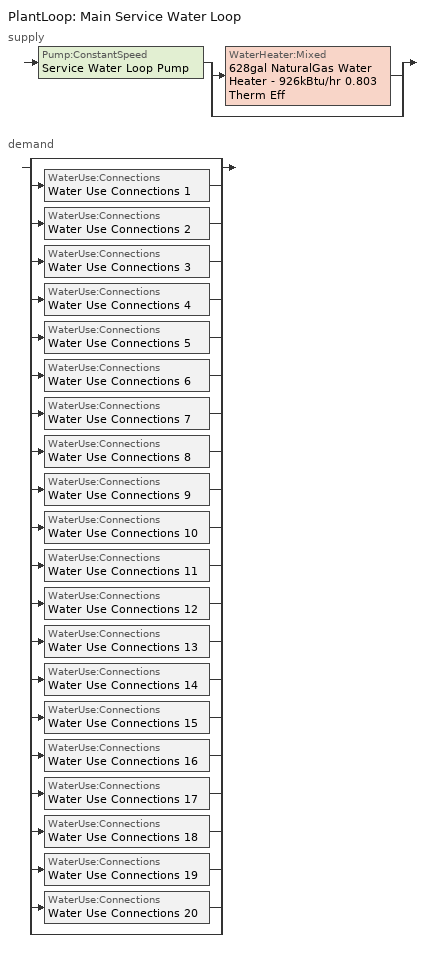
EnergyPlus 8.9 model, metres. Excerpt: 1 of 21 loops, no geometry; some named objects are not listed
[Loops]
PlantLoop 'Main Service Water Loop'
 supply: Pump:ConstantSpeed 'Service Water Loop Pump' > split
  | WaterHeater:Mixed '628gal NaturalGas Water Heater - 926kBtu/hr 0.803 Therm Eff'
  | bypass
 demand: split
  | bypass
  | WaterUse:Connections 'Water Use Connections 1'
  | WaterUse:Connections 'Water Use Connections 2'
  | WaterUse:Connections 'Water Use Connections 3'
  | WaterUse:Connections 'Water Use Connections 4'
  | WaterUse:Connections 'Water Use Connections 5'
  | WaterUse:Connections 'Water Use Connections 6'
  | WaterUse:Connections 'Water Use Connections 7'
  | WaterUse:Connections 'Water Use Connections 8'
  | WaterUse:Connections 'Water Use Connections 9'
  | WaterUse:Connections 'Water Use Connections 10'
  | WaterUse:Connections 'Water Use Connections 11'
  | WaterUse:Connections 'Water Use Connections 12'
  | WaterUse:Connections 'Water Use Connections 13'
  | WaterUse:Connections 'Water Use Connections 14'
  | WaterUse:Connections 'Water Use Connections 15'
  | WaterUse:Connections 'Water Use Connections 16'
  | WaterUse:Connections 'Water Use Connections 17'
  | WaterUse:Connections 'Water Use Connections 18'
  | WaterUse:Connections 'Water Use Connections 19'
  | WaterUse:Connections 'Water Use Connections 20'
  | bypass
[SetpointManager:Scheduled]
Service hot water setpoint manager: Control Variable=Temperature; Schedule=Service Water Loop Temp - 140F
[PlantLoop]
Main Service Water Loop: Fluid Type=Water; Plant Equipment Operation Scheme=Main Service Water Loop Operation Schemes; Maximum Loop Temperature {C}=60; Minimum Loop Temperature {C}=10; Maximum Loop Flow Rate {m3/s}=Autosize; Minimum Loop Flow Rate {m3/s}=0; Plant Loop Volume {m3}=Autocalculate; Load Distribution Scheme=Optimal; Plant Loop Demand Calculation Scheme=SingleSetpoint
[Sizing:Plant]
Main Service Water Loop: Loop Type=Heating; Design Loop Exit Temperature {C}=60; Loop Design Temperature Difference {deltaC}=5; Sizing Option=NonCoincident; Zone Timesteps in Averaging Window=1; Coincident Sizing Factor Mode=None
[PlantEquipmentOperationSchemes]
Main Service Water Loop Operation Schemes: Control Scheme Object Type 1=PlantEquipmentOperation:HeatingLoad; Control Scheme Name 1=Main Service Water Loop Heating Operation Scheme; Control Scheme Schedule Name 1=Always On Discrete
[PlantEquipmentOperation:HeatingLoad]
Main Service Water Loop Heating Operation Scheme: Load Range Lower Limit 1 {W}=0; Load Range Upper Limit 1 {W}=1000000000; Range Equipment List Name 1=Main Service Water Loop Heating Equipment List
[PlantEquipmentList]
Main Service Water Loop Heating Equipment List: WaterHeater:Mixed, 628gal NaturalGas Water Heater - 926kBtu/hr 0.803 Therm Eff
[Pump:ConstantSpeed]
Service Water Loop Pump: Design Flow Rate {m3/s}=Autosize; Design Pump Head {Pa}=898568; Design Power Consumption {W}=Autosize; Motor Efficiency=0.865; Fraction of Motor Inefficiencies to Fluid Stream=0; Pump Control Type=Intermittent; Design Power Sizing Method=PowerPerFlowPerPressure; Design Electric Power per Unit Flow Rate {W/(m3/s)}=348701.1; Design Shaft Power per Unit Flow Rate per Unit Head=1.28205
[WaterHeater:Mixed]
628gal NaturalGas Water Heater - 926kBtu/hr 0.803 Therm Eff: Tank Volume {m3}=2.37619; Setpoint Temperature Schedule=Service Water Loop Temp - 140F; Deadband Temperature Difference {deltaC}=2; Maximum Temperature Limit {C}=82.2222; Heater Control Type=Cycle; Heater Maximum Capacity {W}=271402; Heater Ignition Minimum Flow Rate {m3/s}=0; Heater Ignition Delay {s}=0; Heater Fuel Type=NaturalGas; Heater Thermal Efficiency=0.803381; Part Load Factor Curve=SWH-EFFFPLR-NECB2011; Off Cycle Parasitic Fuel Consumption Rate {W}=20; Off Cycle Parasitic Fuel Type=NaturalGas; Off Cycle Parasitic Heat Fraction to Tank=0.8; On Cycle Parasitic Fuel Consumption Rate {W}=0; On Cycle Parasitic Fuel Type=NaturalGas; On Cycle Parasitic Heat Fraction to Tank=0; Ambient Temperature Indicator=Schedule; Ambient Temperature Schedule=Water Heater Ambient Temp Schedule - 70F; Off Cycle Loss Coefficient to Ambient Temperature {W/K}=23.5944; Off Cycle Loss Fraction to Zone=1; On Cycle Loss Coefficient to Ambient Temperature {W/K}=23.5944; On Cycle Loss Fraction to Zone=1; Use Side Effectiveness=1; Source Side Effectiveness=1; Use Side Design Flow Rate {m3/s}=Autosize; Source Side Design Flow Rate {m3/s}=Autosize; Indirect Water Heating Recovery Time {hr}=1.5; Source Side Flow Control Mode=IndirectHeatPrimarySetpoint
[WaterUse:Connections]
Name | Water Use Equipment Name 1
Water Use Connections 1 | Convention centre exhibit space-space function Service Water Use 0.47gal/min
Water Use Connections 2 | Dormitory living quarters-space function Service Water Use 3.16gal/min
Water Use Connections 3 | Dwelling units general-space function Service Water Use 3.16gal/min
Water Use Connections 4 | Dwelling units long-term-space function Service Water Use 4.21gal/min
Water Use Connections 5 | Storage room <= 5 m2 <= 100 m2-sch-i-space function Service Water Use 0.63gal/min
Water Use Connections 6 | Storage room <= 5 m2 <= 100 m2-sch-j-space function Service Water Use 0.47gal/min
Water Use Connections 7 | Storage room <= 5 m2 <= 100 m2-sch-k-space function Service Water Use 0.47gal/min
Water Use Connections 8 | Storage room > 100 m2-sch-a-space function Service Water Use 0.63gal/min
Water Use Connections 9 | Storage room > 100 m2-sch-b-space function Service Water Use 0.47gal/min
Water Use Connections 10 | Storage room > 100 m2-sch-c-space function Service Water Use 0.47gal/min
Water Use Connections 11 | Storage room > 100 m2-sch-d-space function Service Water Use 0.47gal/min
Water Use Connections 12 | Storage room > 100 m2-sch-e-space function Service Water Use 0.47gal/min
Water Use Connections 13 | Storage room > 100 m2-sch-f-space function Service Water Use 0.47gal/min
Water Use Connections 14 | Storage room > 100 m2-sch-g-space function Service Water Use 0.47gal/min
Water Use Connections 15 | Storage room > 100 m2-sch-h-space function Service Water Use 0.47gal/min
Water Use Connections 16 | Storage room > 100 m2-sch-i-space function Service Water Use 0.63gal/min
Water Use Connections 17 | Storage room > 100 m2-sch-j-space function Service Water Use 0.47gal/min
Water Use Connections 18 | Storage room > 100 m2-sch-k-space function Service Water Use 0.47gal/min
Water Use Connections 19 | Vehicle maintenance area-space function Service Water Use 0.71gal/min
Water Use Connections 20 | Workshop-space function Service Water Use 0.47gal/min
[WaterUse:Equipment]
Name | Peak Flow Rate {m3/s} | Flow Rate Fraction Schedule | Target Temperature Schedule | Zone | Sensible Fraction Schedule | Latent Fraction Schedule
Convention centre exhibit space-space function Service Water Use 0.47gal/min | 2.98757e-05 | NECB-C-Service Water Heating | Schedule Ruleset 5 | Sp-Convention centre exhibit space-Space Function Sys-3 Flr-3 Sch-C HPlcmt-west ZN | Schedule Ruleset 3 | Schedule Ruleset 4
Dormitory living quarters-space function Service Water Use 3.16gal/min | 0.000199171 | NECB-G-Service Water Heating | Schedule Ruleset 8 | Sp-Dormitory living quarters-Space Function Sys-3 Flr-2 Sch-G HPlcmt-south ZN | Schedule Ruleset 6 | Schedule Ruleset 7
Dwelling units general-space function Service Water Use 3.16gal/min | 0.000199171 | NECB-G-Service Water Heating | Schedule Ruleset 11 | Sp-Dwelling units general-Space Function Sys-1 Flr-2 Sch-G HPlcmt-west ZN | Schedule Ruleset 9 | Schedule Ruleset 10
Dwelling units long-term-space function Service Water Use 4.21gal/min | 0.000265562 | NECB-J-Service Water Heating | Schedule Ruleset 14 | Sp-Dwelling units long-term-Space Function Sys-1 Flr-2 Sch-J HPlcmt-core ZN | Schedule Ruleset 12 | Schedule Ruleset 13
Storage room <= 5 m2 <= 100 m2-sch-i-space function Service Water Use 0.63gal/min | 3.98343e-05 | NECB-I-Service Water Heating | Schedule Ruleset 17 | Sp-Storage room <= 5 m2 <= 100 m2-sch-I-Space Function Sys-4 Flr-4 Sch-I HPlcmt-core ZN | Schedule Ruleset 15 | Schedule Ruleset 16
Storage room <= 5 m2 <= 100 m2-sch-j-space function Service Water Use 0.47gal/min | 2.98757e-05 | NECB-J-Service Water Heating | Schedule Ruleset 20 | Sp-Storage room <= 5 m2 <= 100 m2-sch-J-Space Function Sys-4 Flr-4 Sch-J HPlcmt-south ZN | Schedule Ruleset 18 | Schedule Ruleset 19
Storage room <= 5 m2 <= 100 m2-sch-k-space function Service Water Use 0.47gal/min | 2.98757e-05 | NECB-K-Service Water Heating | Schedule Ruleset 23 | Sp-Storage room <= 5 m2 <= 100 m2-sch-K-Space Function Sys-4 Flr-4 Sch-K HPlcmt-east ZN | Schedule Ruleset 21 | Schedule Ruleset 22
Storage room > 100 m2-sch-a-space function Service Water Use 0.63gal/min | 3.98343e-05 | NECB-A-Service Water Heating | Schedule Ruleset 26 | Sp-Storage room > 100 m2-sch-A-Space Function Sys-4 Flr-3 Sch-A HPlcmt-core ZN | Schedule Ruleset 24 | Schedule Ruleset 25
Storage room > 100 m2-sch-b-space function Service Water Use 0.47gal/min | 2.98757e-05 | NECB-B-Service Water Heating | Schedule Ruleset 29 | Sp-Storage room > 100 m2-sch-B-Space Function Sys-4 Flr-3 Sch-B HPlcmt-south ZN | Schedule Ruleset 27 | Schedule Ruleset 28
Storage room > 100 m2-sch-c-space function Service Water Use 0.47gal/min | 2.98757e-05 | NECB-C-Service Water Heating | Schedule Ruleset 32 | Sp-Storage room > 100 m2-sch-C-Space Function Sys-4 Flr-4 Sch-C HPlcmt-north ZN | Schedule Ruleset 30 | Schedule Ruleset 31
Storage room > 100 m2-sch-d-space function Service Water Use 0.47gal/min | 2.98757e-05 | NECB-D-Service Water Heating | Schedule Ruleset 35 | Sp-Storage room > 100 m2-sch-D-Space Function Sys-4 Flr-3 Sch-D HPlcmt-east ZN | Schedule Ruleset 33 | Schedule Ruleset 34
Storage room > 100 m2-sch-e-space function Service Water Use 0.47gal/min | 2.98757e-05 | NECB-E-Service Water Heating | Schedule Ruleset 38 | Sp-Storage room > 100 m2-sch-E-Space Function Sys-4 Flr-1 Sch-E HPlcmt-west ZN | Schedule Ruleset 36 | Schedule Ruleset 37
Storage room > 100 m2-sch-f-space function Service Water Use 0.47gal/min | 2.98757e-05 | NECB-F-Service Water Heating | Schedule Ruleset 41 | Sp-Storage room > 100 m2-sch-F-Space Function Sys-4 Flr-3 Sch-F HPlcmt-north ZN | Schedule Ruleset 39 | Schedule Ruleset 40
Storage room > 100 m2-sch-g-space function Service Water Use 0.47gal/min | 2.98757e-05 | NECB-G-Service Water Heating | Schedule Ruleset 44 | Sp-Storage room > 100 m2-sch-G-Space Function Sys-4 Flr-1 Sch-G HPlcmt-north ZN | Schedule Ruleset 42 | Schedule Ruleset 43
Storage room > 100 m2-sch-h-space function Service Water Use 0.47gal/min | 2.98757e-05 | NECB-H-Service Water Heating | Schedule Ruleset 47 | Sp-Storage room > 100 m2-sch-H-Space Function Sys-4 Flr-1 Sch-H HPlcmt-south ZN | Schedule Ruleset 45 | Schedule Ruleset 46
Storage room > 100 m2-sch-i-space function Service Water Use 0.63gal/min | 3.98343e-05 | NECB-I-Service Water Heating | Schedule Ruleset 50 | Sp-Storage room > 100 m2-sch-I-Space Function Sys-4 Flr-1 Sch-I HPlcmt-core ZN | Schedule Ruleset 48 | Schedule Ruleset 49
Storage room > 100 m2-sch-j-space function Service Water Use 0.47gal/min | 2.98757e-05 | NECB-J-Service Water Heating | Schedule Ruleset 53 | Sp-Storage room > 100 m2-sch-J-Space Function Sys-4 Flr-4 Sch-J HPlcmt-west ZN | Schedule Ruleset 51 | Schedule Ruleset 52
Storage room > 100 m2-sch-k-space function Service Water Use 0.47gal/min | 2.98757e-05 | NECB-K-Service Water Heating | Schedule Ruleset 56 | Sp-Storage room > 100 m2-sch-K-Space Function Sys-4 Flr-2 Sch-K HPlcmt-north ZN | Schedule Ruleset 54 | Schedule Ruleset 55
Vehicle maintenance area-space function Service Water Use 0.71gal/min | 4.48135e-05 | NECB-E-Service Water Heating | Schedule Ruleset 59 | Sp-Vehicle maintenance area-Space Function Sys-4 Flr-1 Sch-E HPlcmt-east ZN | Schedule Ruleset 57 | Schedule Ruleset 58
Workshop-space function Service Water Use 0.47gal/min | 2.98757e-05 | NECB-A-Service Water Heating | Schedule Ruleset 62 | Sp-Workshop-Space Function Sys-3 Flr-2 Sch-A HPlcmt-east ZN | Schedule Ruleset 60 | Schedule Ruleset 61
[Schedule:Day:Interval]
NECB-A-Service Water Heating Default; NECB-A-Service Water Heating Default|Wkdy Day: No, 07:00, 0.05, 08:00, 0.1, 10:00, 0.5, 16:00, 0.9, 17:00, 0.7, 18:00, 0.5, 19:00, 0.3, 22:00, 0.2, 24:00, 0.05
NECB-A-Service Water Heating Sat Day; NECB-A-Service Water Heating Sun|Hol Day; NECB-D-Service Water Heating Sat Day; NECB-D-Service Water Heating Sun|Hol Day; NECB-E-Service Water Heating Sun|Hol Day; Schedule Day 10; Schedule Day 13; Schedule Day 16; Schedule Day 19; Schedule Day 22; Schedule Day 25; Schedule Day 28; Schedule Day 31; Schedule Day 34; Schedule Day 37; Schedule Day 40; Schedule Day 43; Schedule Day 46; Schedule Day 49; Schedule Day 52; Schedule Day 55; Schedule Day 58; Schedule Day 61; Schedule Day 64; Schedule Day 7: No, 24:00, 0.05
NECB-B-Service Water Heating Default; NECB-B-Service Water Heating Default|Wkdy Day: No, 01:00, 0.6, 02:00, 0.5, 09:00, 0.05, 11:00, 0.7, 12:00, 0.4, 13:00, 0.5, 15:00, 0.6, 16:00, 0.4, 18:00, 0.3, 19:00, 0.4, 20:00, 0.5, 22:00, 0.8, 24:00, 0.9
NECB-B-Service Water Heating Sat Day: No, 01:00, 0.7, 02:00, 0.6, 09:00, 0.05, 11:00, 0.7, 12:00, 0.4, 13:00, 0.5, 15:00, 0.6, 16:00, 0.4, 18:00, 0.3, 19:00, 0.4, 20:00, 0.5, 22:00, 0.8, 24:00, 0.9
NECB-B-Service Water Heating Sun|Hol Day: No, 01:00, 0.5, 02:00, 0.6, 09:00, 0.05, 11:00, 0.7, 12:00, 0.4, 13:00, 0.5, 15:00, 0.6, 16:00, 0.4, 18:00, 0.3, 19:00, 0.4, 20:00, 0.5, 22:00, 0.8, 24:00, 0.5
NECB-C-Service Water Heating Default; NECB-C-Service Water Heating Default|Wkdy Day: No, 08:00, 0.05, 09:00, 0.1, 10:00, 0.2, 11:00, 0.3, 12:00, 0.4, 16:00, 0.8, 17:00, 0.6, 18:00, 0.4, 19:00, 0.3, 21:00, 0.2, 24:00, 0.05
NECB-C-Service Water Heating Sat Day: No, 08:00, 0.05, 09:00, 0.1, 10:00, 0.2, 11:00, 0.3, 12:00, 0.5, 16:00, 0.9, 17:00, 0.7, 18:00, 0.5, 19:00, 0.3, 21:00, 0.2, 24:00, 0.05
NECB-C-Service Water Heating Sun|Hol Day: No, 08:00, 0.05, 09:00, 0.1, 10:00, 0.2, 11:00, 0.3, 12:00, 0.5, 17:00, 0.9, 18:00, 0.5, 19:00, 0.3, 24:00, 0.05
NECB-D-Service Water Heating Default; NECB-D-Service Water Heating Default|Wkdy Day: No, 08:00, 0.05, 10:00, 0.5, 16:00, 0.9, 17:00, 0.7, 18:00, 0.3, 21:00, 0.5, 22:00, 0.3, 24:00, 0.05
NECB-E-Service Water Heating Default; NECB-E-Service Water Heating Default|Wkdy Day: No, 08:00, 0.05, 09:00, 0.1, 10:00, 0.4, 12:00, 0.5, 13:00, 0.7, 14:00, 0.9, 15:00, 0.8, 16:00, 0.7, 17:00, 0.8, 18:00, 0.3, 24:00, 0.05
NECB-E-Service Water Heating Sat Day: No, 10:00, 0.05, 12:00, 0.2, 13:00, 0.4, 16:00, 0.2, 24:00, 0.05
NECB-F-Service Water Heating Default; NECB-F-Service Water Heating Default|Wkdy Day; NECB-F-Service Water Heating Sat Day; NECB-F-Service Water Heating Sun|Hol Day: No, 01:00, 0.35, 02:00, 0.21, 03:00, 0.14, 05:00, 0.07, 06:00, 0.14, 07:00, 0.28, 08:00, 0.42, 09:00, 0.63, 10:00, 0.49, 12:00, 0.35, 13:00, 0.28, 14:00, 0.35, 15:00, 0.28, 19:00, 0.21, 20:00, 0.35, 24:00, 0.49
NECB-G-Service Water Heating Default; NECB-G-Service Water Heating Default|Wkdy Day: No, 01:00, 0.1, 06:00, 0.05, 07:00, 0.2, 08:00, 0.8, 09:00, 0.7, 10:00, 0.5, 11:00, 0.4, 14:00, 0.2, 15:00, 0.3, 17:00, 0.5, 19:00, 0.7, 21:00, 0.4, 23:00, 0.2, 24:00, 0.1
NECB-G-Service Water Heating Sat Day: No, 01:00, 0.1, 07:00, 0.05, 08:00, 0.2, 11:00, 0.5, 15:00, 0.3, 16:00, 0.7, 17:00, 0.9, 19:00, 0.7, 20:00, 0.6, 21:00, 0.5, 22:00, 0.4, 23:00, 0.3, 24:00, 0.2
NECB-G-Service Water Heating Sun|Hol Day: No, 01:00, 0.1, 08:00, 0.05, 09:00, 0.2, 11:00, 0.3, 13:00, 0.2, 14:00, 0.3, 15:00, 0.4, 16:00, 0.5, 17:00, 0.6, 18:00, 0.7, 19:00, 0.4, 20:00, 0.3, 24:00, 0.2
NECB-H-Service Water Heating Default; NECB-H-Service Water Heating Default|Wkdy Day; NECB-H-Service Water Heating Sat Day; NECB-H-Service Water Heating Sun|Hol Day: No, 24:00, 0.9
NECB-I-Service Water Heating Default; NECB-I-Service Water Heating Default|Wkdy Day: No, 01:00, 0.2, 15:00, 0.05, 18:00, 0.2, 19:00, 0.4, 22:00, 0.9, 23:00, 0.8, 24:00, 0.6
NECB-I-Service Water Heating Sat Day: No, 01:00, 0.2, 10:00, 0.05, 13:00, 0.2, 14:00, 0.4, 15:00, 0.8, 16:00, 0.9, 17:00, 0.8, 18:00, 0.6, 20:00, 0.4, 22:00, 0.9, 23:00, 0.8, 24:00, 0.6
NECB-I-Service Water Heating Sun|Hol Day: No, 08:00, 0.05, 09:00, 0.1, 10:00, 0.2, 12:00, 0.4, 13:00, 0.2, 14:00, 0.1, 24:00, 0.05
NECB-J-Service Water Heating Default; NECB-J-Service Water Heating Default|Wkdy Day: No, 05:00, 0.1, 06:00, 0.2, 07:00, 0.4, 21:00, 0.6, 22:00, 0.3, 24:00, 0.1
NECB-J-Service Water Heating Sat Day: No, 01:00, 0.5, 02:00, 0.3, 03:00, 0.2, 05:00, 0.1, 06:00, 0.2, 07:00, 0.4, 08:00, 0.5, 09:00, 0.8, 10:00, 0.6, 15:00, 0.5, 16:00, 0.4, 19:00, 0.3, 20:00, 0.5, 24:00, 0.7
NECB-J-Service Water Heating Sun|Hol Day: No, 01:00, 0.5, 02:00, 0.3, 03:00, 0.2, 05:00, 0.1, 06:00, 0.2, 08:00, 0.4, 09:00, 0.6, 10:00, 0.9, 11:00, 0.7, 14:00, 0.5, 15:00, 0.4, 19:00, 0.3, 20:00, 0.4, 24:00, 0.6
NECB-K-Service Water Heating Default; NECB-K-Service Water Heating Default|Wkdy Day; NECB-K-Service Water Heating Sat Day; NECB-K-Service Water Heating Sun|Hol Day: No, 24:00, 0
Schedule Day 11; Schedule Day 14; Schedule Day 17; Schedule Day 20; Schedule Day 23; Schedule Day 26; Schedule Day 29; Schedule Day 32; Schedule Day 35; Schedule Day 38; Schedule Day 41; Schedule Day 44; Schedule Day 47; Schedule Day 50; Schedule Day 53; Schedule Day 56; Schedule Day 59; Schedule Day 62; Schedule Day 65; Schedule Day 8; Service Water Loop Temp - 140F Default: No, 24:00, 60
Schedule Day 12; Schedule Day 15; Schedule Day 18; Schedule Day 21; Schedule Day 24; Schedule Day 27; Schedule Day 30; Schedule Day 33; Schedule Day 36; Schedule Day 39; Schedule Day 42; Schedule Day 45; Schedule Day 48; Schedule Day 51; Schedule Day 54; Schedule Day 57; Schedule Day 6; Schedule Day 60; Schedule Day 63; Schedule Day 9: No, 24:00, 0.2
Water Heater Ambient Temp Schedule - 70F Default: No, 24:00, 21.1111
[Schedule:Week:Daily]
NECB-A-Service Water Heating Week Rule - Jan1-Dec31: NECB-A-Service Water Heating Sun|Hol Day, NECB-A-Service Water Heating Default|Wkdy Day, NECB-A-Service Water Heating Default|Wkdy Day, NECB-A-Service Water Heating Default|Wkdy Day, NECB-A-Service Water Heating Default|Wkdy Day, NECB-A-Service Water Heating Default|Wkdy Day, NECB-A-Service Water Heating Sat Day, NECB-A-Service Water Heating Default, NECB-A-Service Water Heating Default, NECB-A-Service Water Heating Default, NECB-A-Service Water Heating Default, NECB-A-Service Water Heating Default
NECB-B-Service Water Heating Week Rule - Jan1-Dec31: NECB-B-Service Water Heating Sun|Hol Day, NECB-B-Service Water Heating Default|Wkdy Day, NECB-B-Service Water Heating Default|Wkdy Day, NECB-B-Service Water Heating Default|Wkdy Day, NECB-B-Service Water Heating Default|Wkdy Day, NECB-B-Service Water Heating Default|Wkdy Day, NECB-B-Service Water Heating Sat Day, NECB-B-Service Water Heating Default, NECB-B-Service Water Heating Default, NECB-B-Service Water Heating Default, NECB-B-Service Water Heating Default, NECB-B-Service Water Heating Default
NECB-C-Service Water Heating Week Rule - Jan1-Dec31: NECB-C-Service Water Heating Sun|Hol Day, NECB-C-Service Water Heating Default|Wkdy Day, NECB-C-Service Water Heating Default|Wkdy Day, NECB-C-Service Water Heating Default|Wkdy Day, NECB-C-Service Water Heating Default|Wkdy Day, NECB-C-Service Water Heating Default|Wkdy Day, NECB-C-Service Water Heating Sat Day, NECB-C-Service Water Heating Default, NECB-C-Service Water Heating Default, NECB-C-Service Water Heating Default, NECB-C-Service Water Heating Default, NECB-C-Service Water Heating Default
NECB-D-Service Water Heating Week Rule - Jan1-Dec31: NECB-D-Service Water Heating Sun|Hol Day, NECB-D-Service Water Heating Default|Wkdy Day, NECB-D-Service Water Heating Default|Wkdy Day, NECB-D-Service Water Heating Default|Wkdy Day, NECB-D-Service Water Heating Default|Wkdy Day, NECB-D-Service Water Heating Default|Wkdy Day, NECB-D-Service Water Heating Sat Day, NECB-D-Service Water Heating Default, NECB-D-Service Water Heating Default, NECB-D-Service Water Heating Default, NECB-D-Service Water Heating Default, NECB-D-Service Water Heating Default
NECB-E-Service Water Heating Week Rule - Jan1-Dec31: NECB-E-Service Water Heating Sun|Hol Day, NECB-E-Service Water Heating Default|Wkdy Day, NECB-E-Service Water Heating Default|Wkdy Day, NECB-E-Service Water Heating Default|Wkdy Day, NECB-E-Service Water Heating Default|Wkdy Day, NECB-E-Service Water Heating Default|Wkdy Day, NECB-E-Service Water Heating Sat Day, NECB-E-Service Water Heating Default, NECB-E-Service Water Heating Default, NECB-E-Service Water Heating Default, NECB-E-Service Water Heating Default, NECB-E-Service Water Heating Default
NECB-F-Service Water Heating Week Rule - Jan1-Dec31: NECB-F-Service Water Heating Sun|Hol Day, NECB-F-Service Water Heating Default|Wkdy Day, NECB-F-Service Water Heating Default|Wkdy Day, NECB-F-Service Water Heating Default|Wkdy Day, NECB-F-Service Water Heating Default|Wkdy Day, NECB-F-Service Water Heating Default|Wkdy Day, NECB-F-Service Water Heating Sat Day, NECB-F-Service Water Heating Default, NECB-F-Service Water Heating Default, NECB-F-Service Water Heating Default, NECB-F-Service Water Heating Default, NECB-F-Service Water Heating Default
NECB-G-Service Water Heating Week Rule - Jan1-Dec31: NECB-G-Service Water Heating Sun|Hol Day, NECB-G-Service Water Heating Default|Wkdy Day, NECB-G-Service Water Heating Default|Wkdy Day, NECB-G-Service Water Heating Default|Wkdy Day, NECB-G-Service Water Heating Default|Wkdy Day, NECB-G-Service Water Heating Default|Wkdy Day, NECB-G-Service Water Heating Sat Day, NECB-G-Service Water Heating Default, NECB-G-Service Water Heating Default, NECB-G-Service Water Heating Default, NECB-G-Service Water Heating Default, NECB-G-Service Water Heating Default
NECB-H-Service Water Heating Week Rule - Jan1-Dec31: NECB-H-Service Water Heating Sun|Hol Day, NECB-H-Service Water Heating Default|Wkdy Day, NECB-H-Service Water Heating Default|Wkdy Day, NECB-H-Service Water Heating Default|Wkdy Day, NECB-H-Service Water Heating Default|Wkdy Day, NECB-H-Service Water Heating Default|Wkdy Day, NECB-H-Service Water Heating Sat Day, NECB-H-Service Water Heating Default, NECB-H-Service Water Heating Default, NECB-H-Service Water Heating Default, NECB-H-Service Water Heating Default, NECB-H-Service Water Heating Default
NECB-I-Service Water Heating Week Rule - Jan1-Dec31: NECB-I-Service Water Heating Sun|Hol Day, NECB-I-Service Water Heating Default|Wkdy Day, NECB-I-Service Water Heating Default|Wkdy Day, NECB-I-Service Water Heating Default|Wkdy Day, NECB-I-Service Water Heating Default|Wkdy Day, NECB-I-Service Water Heating Default|Wkdy Day, NECB-I-Service Water Heating Sat Day, NECB-I-Service Water Heating Default, NECB-I-Service Water Heating Default, NECB-I-Service Water Heating Default, NECB-I-Service Water Heating Default, NECB-I-Service Water Heating Default
NECB-J-Service Water Heating Week Rule - Jan1-Dec31: NECB-J-Service Water Heating Sun|Hol Day, NECB-J-Service Water Heating Default|Wkdy Day, NECB-J-Service Water Heating Default|Wkdy Day, NECB-J-Service Water Heating Default|Wkdy Day, NECB-J-Service Water Heating Default|Wkdy Day, NECB-J-Service Water Heating Default|Wkdy Day, NECB-J-Service Water Heating Sat Day, NECB-J-Service Water Heating Default, NECB-J-Service Water Heating Default, NECB-J-Service Water Heating Default, NECB-J-Service Water Heating Default, NECB-J-Service Water Heating Default
NECB-K-Service Water Heating Week Rule - Jan1-Dec31: NECB-K-Service Water Heating Sun|Hol Day, NECB-K-Service Water Heating Default|Wkdy Day, NECB-K-Service Water Heating Default|Wkdy Day, NECB-K-Service Water Heating Default|Wkdy Day, NECB-K-Service Water Heating Default|Wkdy Day, NECB-K-Service Water Heating Default|Wkdy Day, NECB-K-Service Water Heating Sat Day, NECB-K-Service Water Heating Default, NECB-K-Service Water Heating Default, NECB-K-Service Water Heating Default, NECB-K-Service Water Heating Default, NECB-K-Service Water Heating Default
Schedule Ruleset 10 Week Rule - Jan1-Dec31: Schedule Day 13, Schedule Day 13, Schedule Day 13, Schedule Day 13, Schedule Day 13, Schedule Day 13, Schedule Day 13, Schedule Day 13, Schedule Day 13, Schedule Day 13, Schedule Day 13, Schedule Day 13
Schedule Ruleset 11 Week Rule - Jan1-Dec31: Schedule Day 14, Schedule Day 14, Schedule Day 14, Schedule Day 14, Schedule Day 14, Schedule Day 14, Schedule Day 14, Schedule Day 14, Schedule Day 14, Schedule Day 14, Schedule Day 14, Schedule Day 14
Schedule Ruleset 12 Week Rule - Jan1-Dec31: Schedule Day 15, Schedule Day 15, Schedule Day 15, Schedule Day 15, Schedule Day 15, Schedule Day 15, Schedule Day 15, Schedule Day 15, Schedule Day 15, Schedule Day 15, Schedule Day 15, Schedule Day 15
Schedule Ruleset 13 Week Rule - Jan1-Dec31: Schedule Day 16, Schedule Day 16, Schedule Day 16, Schedule Day 16, Schedule Day 16, Schedule Day 16, Schedule Day 16, Schedule Day 16, Schedule Day 16, Schedule Day 16, Schedule Day 16, Schedule Day 16
Schedule Ruleset 14 Week Rule - Jan1-Dec31: Schedule Day 17, Schedule Day 17, Schedule Day 17, Schedule Day 17, Schedule Day 17, Schedule Day 17, Schedule Day 17, Schedule Day 17, Schedule Day 17, Schedule Day 17, Schedule Day 17, Schedule Day 17
Schedule Ruleset 15 Week Rule - Jan1-Dec31: Schedule Day 18, Schedule Day 18, Schedule Day 18, Schedule Day 18, Schedule Day 18, Schedule Day 18, Schedule Day 18, Schedule Day 18, Schedule Day 18, Schedule Day 18, Schedule Day 18, Schedule Day 18
Schedule Ruleset 16 Week Rule - Jan1-Dec31: Schedule Day 19, Schedule Day 19, Schedule Day 19, Schedule Day 19, Schedule Day 19, Schedule Day 19, Schedule Day 19, Schedule Day 19, Schedule Day 19, Schedule Day 19, Schedule Day 19, Schedule Day 19
Schedule Ruleset 17 Week Rule - Jan1-Dec31: Schedule Day 20, Schedule Day 20, Schedule Day 20, Schedule Day 20, Schedule Day 20, Schedule Day 20, Schedule Day 20, Schedule Day 20, Schedule Day 20, Schedule Day 20, Schedule Day 20, Schedule Day 20
Schedule Ruleset 18 Week Rule - Jan1-Dec31: Schedule Day 21, Schedule Day 21, Schedule Day 21, Schedule Day 21, Schedule Day 21, Schedule Day 21, Schedule Day 21, Schedule Day 21, Schedule Day 21, Schedule Day 21, Schedule Day 21, Schedule Day 21
Schedule Ruleset 19 Week Rule - Jan1-Dec31: Schedule Day 22, Schedule Day 22, Schedule Day 22, Schedule Day 22, Schedule Day 22, Schedule Day 22, Schedule Day 22, Schedule Day 22, Schedule Day 22, Schedule Day 22, Schedule Day 22, Schedule Day 22
Schedule Ruleset 20 Week Rule - Jan1-Dec31: Schedule Day 23, Schedule Day 23, Schedule Day 23, Schedule Day 23, Schedule Day 23, Schedule Day 23, Schedule Day 23, Schedule Day 23, Schedule Day 23, Schedule Day 23, Schedule Day 23, Schedule Day 23
Schedule Ruleset 21 Week Rule - Jan1-Dec31: Schedule Day 24, Schedule Day 24, Schedule Day 24, Schedule Day 24, Schedule Day 24, Schedule Day 24, Schedule Day 24, Schedule Day 24, Schedule Day 24, Schedule Day 24, Schedule Day 24, Schedule Day 24
Schedule Ruleset 22 Week Rule - Jan1-Dec31: Schedule Day 25, Schedule Day 25, Schedule Day 25, Schedule Day 25, Schedule Day 25, Schedule Day 25, Schedule Day 25, Schedule Day 25, Schedule Day 25, Schedule Day 25, Schedule Day 25, Schedule Day 25
Schedule Ruleset 23 Week Rule - Jan1-Dec31: Schedule Day 26, Schedule Day 26, Schedule Day 26, Schedule Day 26, Schedule Day 26, Schedule Day 26, Schedule Day 26, Schedule Day 26, Schedule Day 26, Schedule Day 26, Schedule Day 26, Schedule Day 26
Schedule Ruleset 24 Week Rule - Jan1-Dec31: Schedule Day 27, Schedule Day 27, Schedule Day 27, Schedule Day 27, Schedule Day 27, Schedule Day 27, Schedule Day 27, Schedule Day 27, Schedule Day 27, Schedule Day 27, Schedule Day 27, Schedule Day 27
Schedule Ruleset 25 Week Rule - Jan1-Dec31: Schedule Day 28, Schedule Day 28, Schedule Day 28, Schedule Day 28, Schedule Day 28, Schedule Day 28, Schedule Day 28, Schedule Day 28, Schedule Day 28, Schedule Day 28, Schedule Day 28, Schedule Day 28
Schedule Ruleset 26 Week Rule - Jan1-Dec31: Schedule Day 29, Schedule Day 29, Schedule Day 29, Schedule Day 29, Schedule Day 29, Schedule Day 29, Schedule Day 29, Schedule Day 29, Schedule Day 29, Schedule Day 29, Schedule Day 29, Schedule Day 29
Schedule Ruleset 27 Week Rule - Jan1-Dec31: Schedule Day 30, Schedule Day 30, Schedule Day 30, Schedule Day 30, Schedule Day 30, Schedule Day 30, Schedule Day 30, Schedule Day 30, Schedule Day 30, Schedule Day 30, Schedule Day 30, Schedule Day 30
Schedule Ruleset 28 Week Rule - Jan1-Dec31: Schedule Day 31, Schedule Day 31, Schedule Day 31, Schedule Day 31, Schedule Day 31, Schedule Day 31, Schedule Day 31, Schedule Day 31, Schedule Day 31, Schedule Day 31, Schedule Day 31, Schedule Day 31
Schedule Ruleset 29 Week Rule - Jan1-Dec31: Schedule Day 32, Schedule Day 32, Schedule Day 32, Schedule Day 32, Schedule Day 32, Schedule Day 32, Schedule Day 32, Schedule Day 32, Schedule Day 32, Schedule Day 32, Schedule Day 32, Schedule Day 32
Schedule Ruleset 3 Week Rule - Jan1-Dec31: Schedule Day 6, Schedule Day 6, Schedule Day 6, Schedule Day 6, Schedule Day 6, Schedule Day 6, Schedule Day 6, Schedule Day 6, Schedule Day 6, Schedule Day 6, Schedule Day 6, Schedule Day 6
Schedule Ruleset 30 Week Rule - Jan1-Dec31: Schedule Day 33, Schedule Day 33, Schedule Day 33, Schedule Day 33, Schedule Day 33, Schedule Day 33, Schedule Day 33, Schedule Day 33, Schedule Day 33, Schedule Day 33, Schedule Day 33, Schedule Day 33
Schedule Ruleset 31 Week Rule - Jan1-Dec31: Schedule Day 34, Schedule Day 34, Schedule Day 34, Schedule Day 34, Schedule Day 34, Schedule Day 34, Schedule Day 34, Schedule Day 34, Schedule Day 34, Schedule Day 34, Schedule Day 34, Schedule Day 34
Schedule Ruleset 32 Week Rule - Jan1-Dec31: Schedule Day 35, Schedule Day 35, Schedule Day 35, Schedule Day 35, Schedule Day 35, Schedule Day 35, Schedule Day 35, Schedule Day 35, Schedule Day 35, Schedule Day 35, Schedule Day 35, Schedule Day 35
Schedule Ruleset 33 Week Rule - Jan1-Dec31: Schedule Day 36, Schedule Day 36, Schedule Day 36, Schedule Day 36, Schedule Day 36, Schedule Day 36, Schedule Day 36, Schedule Day 36, Schedule Day 36, Schedule Day 36, Schedule Day 36, Schedule Day 36
Schedule Ruleset 34 Week Rule - Jan1-Dec31: Schedule Day 37, Schedule Day 37, Schedule Day 37, Schedule Day 37, Schedule Day 37, Schedule Day 37, Schedule Day 37, Schedule Day 37, Schedule Day 37, Schedule Day 37, Schedule Day 37, Schedule Day 37
Schedule Ruleset 35 Week Rule - Jan1-Dec31: Schedule Day 38, Schedule Day 38, Schedule Day 38, Schedule Day 38, Schedule Day 38, Schedule Day 38, Schedule Day 38, Schedule Day 38, Schedule Day 38, Schedule Day 38, Schedule Day 38, Schedule Day 38
Schedule Ruleset 36 Week Rule - Jan1-Dec31: Schedule Day 39, Schedule Day 39, Schedule Day 39, Schedule Day 39, Schedule Day 39, Schedule Day 39, Schedule Day 39, Schedule Day 39, Schedule Day 39, Schedule Day 39, Schedule Day 39, Schedule Day 39
Schedule Ruleset 37 Week Rule - Jan1-Dec31: Schedule Day 40, Schedule Day 40, Schedule Day 40, Schedule Day 40, Schedule Day 40, Schedule Day 40, Schedule Day 40, Schedule Day 40, Schedule Day 40, Schedule Day 40, Schedule Day 40, Schedule Day 40
Schedule Ruleset 38 Week Rule - Jan1-Dec31: Schedule Day 41, Schedule Day 41, Schedule Day 41, Schedule Day 41, Schedule Day 41, Schedule Day 41, Schedule Day 41, Schedule Day 41, Schedule Day 41, Schedule Day 41, Schedule Day 41, Schedule Day 41
Schedule Ruleset 39 Week Rule - Jan1-Dec31: Schedule Day 42, Schedule Day 42, Schedule Day 42, Schedule Day 42, Schedule Day 42, Schedule Day 42, Schedule Day 42, Schedule Day 42, Schedule Day 42, Schedule Day 42, Schedule Day 42, Schedule Day 42
Schedule Ruleset 4 Week Rule - Jan1-Dec31: Schedule Day 7, Schedule Day 7, Schedule Day 7, Schedule Day 7, Schedule Day 7, Schedule Day 7, Schedule Day 7, Schedule Day 7, Schedule Day 7, Schedule Day 7, Schedule Day 7, Schedule Day 7
Schedule Ruleset 40 Week Rule - Jan1-Dec31: Schedule Day 43, Schedule Day 43, Schedule Day 43, Schedule Day 43, Schedule Day 43, Schedule Day 43, Schedule Day 43, Schedule Day 43, Schedule Day 43, Schedule Day 43, Schedule Day 43, Schedule Day 43
Schedule Ruleset 41 Week Rule - Jan1-Dec31: Schedule Day 44, Schedule Day 44, Schedule Day 44, Schedule Day 44, Schedule Day 44, Schedule Day 44, Schedule Day 44, Schedule Day 44, Schedule Day 44, Schedule Day 44, Schedule Day 44, Schedule Day 44
Schedule Ruleset 42 Week Rule - Jan1-Dec31: Schedule Day 45, Schedule Day 45, Schedule Day 45, Schedule Day 45, Schedule Day 45, Schedule Day 45, Schedule Day 45, Schedule Day 45, Schedule Day 45, Schedule Day 45, Schedule Day 45, Schedule Day 45
Schedule Ruleset 43 Week Rule - Jan1-Dec31: Schedule Day 46, Schedule Day 46, Schedule Day 46, Schedule Day 46, Schedule Day 46, Schedule Day 46, Schedule Day 46, Schedule Day 46, Schedule Day 46, Schedule Day 46, Schedule Day 46, Schedule Day 46
Schedule Ruleset 44 Week Rule - Jan1-Dec31: Schedule Day 47, Schedule Day 47, Schedule Day 47, Schedule Day 47, Schedule Day 47, Schedule Day 47, Schedule Day 47, Schedule Day 47, Schedule Day 47, Schedule Day 47, Schedule Day 47, Schedule Day 47
Schedule Ruleset 45 Week Rule - Jan1-Dec31: Schedule Day 48, Schedule Day 48, Schedule Day 48, Schedule Day 48, Schedule Day 48, Schedule Day 48, Schedule Day 48, Schedule Day 48, Schedule Day 48, Schedule Day 48, Schedule Day 48, Schedule Day 48
Schedule Ruleset 46 Week Rule - Jan1-Dec31: Schedule Day 49, Schedule Day 49, Schedule Day 49, Schedule Day 49, Schedule Day 49, Schedule Day 49, Schedule Day 49, Schedule Day 49, Schedule Day 49, Schedule Day 49, Schedule Day 49, Schedule Day 49
Schedule Ruleset 47 Week Rule - Jan1-Dec31: Schedule Day 50, Schedule Day 50, Schedule Day 50, Schedule Day 50, Schedule Day 50, Schedule Day 50, Schedule Day 50, Schedule Day 50, Schedule Day 50, Schedule Day 50, Schedule Day 50, Schedule Day 50
Schedule Ruleset 48 Week Rule - Jan1-Dec31: Schedule Day 51, Schedule Day 51, Schedule Day 51, Schedule Day 51, Schedule Day 51, Schedule Day 51, Schedule Day 51, Schedule Day 51, Schedule Day 51, Schedule Day 51, Schedule Day 51, Schedule Day 51
Schedule Ruleset 49 Week Rule - Jan1-Dec31: Schedule Day 52, Schedule Day 52, Schedule Day 52, Schedule Day 52, Schedule Day 52, Schedule Day 52, Schedule Day 52, Schedule Day 52, Schedule Day 52, Schedule Day 52, Schedule Day 52, Schedule Day 52
Schedule Ruleset 5 Week Rule - Jan1-Dec31: Schedule Day 8, Schedule Day 8, Schedule Day 8, Schedule Day 8, Schedule Day 8, Schedule Day 8, Schedule Day 8, Schedule Day 8, Schedule Day 8, Schedule Day 8, Schedule Day 8, Schedule Day 8
Schedule Ruleset 50 Week Rule - Jan1-Dec31: Schedule Day 53, Schedule Day 53, Schedule Day 53, Schedule Day 53, Schedule Day 53, Schedule Day 53, Schedule Day 53, Schedule Day 53, Schedule Day 53, Schedule Day 53, Schedule Day 53, Schedule Day 53
Schedule Ruleset 51 Week Rule - Jan1-Dec31: Schedule Day 54, Schedule Day 54, Schedule Day 54, Schedule Day 54, Schedule Day 54, Schedule Day 54, Schedule Day 54, Schedule Day 54, Schedule Day 54, Schedule Day 54, Schedule Day 54, Schedule Day 54
Schedule Ruleset 52 Week Rule - Jan1-Dec31: Schedule Day 55, Schedule Day 55, Schedule Day 55, Schedule Day 55, Schedule Day 55, Schedule Day 55, Schedule Day 55, Schedule Day 55, Schedule Day 55, Schedule Day 55, Schedule Day 55, Schedule Day 55
Schedule Ruleset 53 Week Rule - Jan1-Dec31: Schedule Day 56, Schedule Day 56, Schedule Day 56, Schedule Day 56, Schedule Day 56, Schedule Day 56, Schedule Day 56, Schedule Day 56, Schedule Day 56, Schedule Day 56, Schedule Day 56, Schedule Day 56
Schedule Ruleset 54 Week Rule - Jan1-Dec31: Schedule Day 57, Schedule Day 57, Schedule Day 57, Schedule Day 57, Schedule Day 57, Schedule Day 57, Schedule Day 57, Schedule Day 57, Schedule Day 57, Schedule Day 57, Schedule Day 57, Schedule Day 57
Schedule Ruleset 55 Week Rule - Jan1-Dec31: Schedule Day 58, Schedule Day 58, Schedule Day 58, Schedule Day 58, Schedule Day 58, Schedule Day 58, Schedule Day 58, Schedule Day 58, Schedule Day 58, Schedule Day 58, Schedule Day 58, Schedule Day 58
Schedule Ruleset 56 Week Rule - Jan1-Dec31: Schedule Day 59, Schedule Day 59, Schedule Day 59, Schedule Day 59, Schedule Day 59, Schedule Day 59, Schedule Day 59, Schedule Day 59, Schedule Day 59, Schedule Day 59, Schedule Day 59, Schedule Day 59
Schedule Ruleset 57 Week Rule - Jan1-Dec31: Schedule Day 60, Schedule Day 60, Schedule Day 60, Schedule Day 60, Schedule Day 60, Schedule Day 60, Schedule Day 60, Schedule Day 60, Schedule Day 60, Schedule Day 60, Schedule Day 60, Schedule Day 60
Schedule Ruleset 58 Week Rule - Jan1-Dec31: Schedule Day 61, Schedule Day 61, Schedule Day 61, Schedule Day 61, Schedule Day 61, Schedule Day 61, Schedule Day 61, Schedule Day 61, Schedule Day 61, Schedule Day 61, Schedule Day 61, Schedule Day 61
Schedule Ruleset 59 Week Rule - Jan1-Dec31: Schedule Day 62, Schedule Day 62, Schedule Day 62, Schedule Day 62, Schedule Day 62, Schedule Day 62, Schedule Day 62, Schedule Day 62, Schedule Day 62, Schedule Day 62, Schedule Day 62, Schedule Day 62
Schedule Ruleset 6 Week Rule - Jan1-Dec31: Schedule Day 9, Schedule Day 9, Schedule Day 9, Schedule Day 9, Schedule Day 9, Schedule Day 9, Schedule Day 9, Schedule Day 9, Schedule Day 9, Schedule Day 9, Schedule Day 9, Schedule Day 9
Schedule Ruleset 60 Week Rule - Jan1-Dec31: Schedule Day 63, Schedule Day 63, Schedule Day 63, Schedule Day 63, Schedule Day 63, Schedule Day 63, Schedule Day 63, Schedule Day 63, Schedule Day 63, Schedule Day 63, Schedule Day 63, Schedule Day 63
Schedule Ruleset 61 Week Rule - Jan1-Dec31: Schedule Day 64, Schedule Day 64, Schedule Day 64, Schedule Day 64, Schedule Day 64, Schedule Day 64, Schedule Day 64, Schedule Day 64, Schedule Day 64, Schedule Day 64, Schedule Day 64, Schedule Day 64
Schedule Ruleset 62 Week Rule - Jan1-Dec31: Schedule Day 65, Schedule Day 65, Schedule Day 65, Schedule Day 65, Schedule Day 65, Schedule Day 65, Schedule Day 65, Schedule Day 65, Schedule Day 65, Schedule Day 65, Schedule Day 65, Schedule Day 65
Schedule Ruleset 7 Week Rule - Jan1-Dec31: Schedule Day 10, Schedule Day 10, Schedule Day 10, Schedule Day 10, Schedule Day 10, Schedule Day 10, Schedule Day 10, Schedule Day 10, Schedule Day 10, Schedule Day 10, Schedule Day 10, Schedule Day 10
Schedule Ruleset 8 Week Rule - Jan1-Dec31: Schedule Day 11, Schedule Day 11, Schedule Day 11, Schedule Day 11, Schedule Day 11, Schedule Day 11, Schedule Day 11, Schedule Day 11, Schedule Day 11, Schedule Day 11, Schedule Day 11, Schedule Day 11
Schedule Ruleset 9 Week Rule - Jan1-Dec31: Schedule Day 12, Schedule Day 12, Schedule Day 12, Schedule Day 12, Schedule Day 12, Schedule Day 12, Schedule Day 12, Schedule Day 12, Schedule Day 12, Schedule Day 12, Schedule Day 12, Schedule Day 12
Service Water Loop Temp - 140F Week Rule - Jan1-Dec31: Service Water Loop Temp - 140F Default, Service Water Loop Temp - 140F Default, Service Water Loop Temp - 140F Default, Service Water Loop Temp - 140F Default, Service Water Loop Temp - 140F Default, Service Water Loop Temp - 140F Default, Service Water Loop Temp - 140F Default, Service Water Loop Temp - 140F Default, Service Water Loop Temp - 140F Default, Service Water Loop Temp - 140F Default, Service Water Loop Temp - 140F Default, Service Water Loop Temp - 140F Default
Water Heater Ambient Temp Schedule - 70F Week Rule - Jan1-Dec31: Water Heater Ambient Temp Schedule - 70F Default, Water Heater Ambient Temp Schedule - 70F Default, Water Heater Ambient Temp Schedule - 70F Default, Water Heater Ambient Temp Schedule - 70F Default, Water Heater Ambient Temp Schedule - 70F Default, Water Heater Ambient Temp Schedule - 70F Default, Water Heater Ambient Temp Schedule - 70F Default, Water Heater Ambient Temp Schedule - 70F Default, Water Heater Ambient Temp Schedule - 70F Default, Water Heater Ambient Temp Schedule - 70F Default, Water Heater Ambient Temp Schedule - 70F Default, Water Heater Ambient Temp Schedule - 70F Default
[Schedule:Year]
NECB-A-Service Water Heating: NECB-A-Service Water Heating Week Rule - Jan1-Dec31, 1, 1, 12, 31
NECB-B-Service Water Heating: NECB-B-Service Water Heating Week Rule - Jan1-Dec31, 1, 1, 12, 31
NECB-C-Service Water Heating: NECB-C-Service Water Heating Week Rule - Jan1-Dec31, 1, 1, 12, 31
NECB-D-Service Water Heating: NECB-D-Service Water Heating Week Rule - Jan1-Dec31, 1, 1, 12, 31
NECB-E-Service Water Heating: NECB-E-Service Water Heating Week Rule - Jan1-Dec31, 1, 1, 12, 31
NECB-F-Service Water Heating: NECB-F-Service Water Heating Week Rule - Jan1-Dec31, 1, 1, 12, 31
NECB-G-Service Water Heating: NECB-G-Service Water Heating Week Rule - Jan1-Dec31, 1, 1, 12, 31
NECB-H-Service Water Heating: NECB-H-Service Water Heating Week Rule - Jan1-Dec31, 1, 1, 12, 31
NECB-I-Service Water Heating: NECB-I-Service Water Heating Week Rule - Jan1-Dec31, 1, 1, 12, 31
NECB-J-Service Water Heating: NECB-J-Service Water Heating Week Rule - Jan1-Dec31, 1, 1, 12, 31
NECB-K-Service Water Heating: NECB-K-Service Water Heating Week Rule - Jan1-Dec31, 1, 1, 12, 31
Schedule Ruleset 10: Schedule Ruleset 10 Week Rule - Jan1-Dec31, 1, 1, 12, 31
Schedule Ruleset 11: Schedule Ruleset 11 Week Rule - Jan1-Dec31, 1, 1, 12, 31
Schedule Ruleset 12: Schedule Ruleset 12 Week Rule - Jan1-Dec31, 1, 1, 12, 31
Schedule Ruleset 13: Schedule Ruleset 13 Week Rule - Jan1-Dec31, 1, 1, 12, 31
Schedule Ruleset 14: Schedule Ruleset 14 Week Rule - Jan1-Dec31, 1, 1, 12, 31
Schedule Ruleset 15: Schedule Ruleset 15 Week Rule - Jan1-Dec31, 1, 1, 12, 31
Schedule Ruleset 16: Schedule Ruleset 16 Week Rule - Jan1-Dec31, 1, 1, 12, 31
Schedule Ruleset 17: Schedule Ruleset 17 Week Rule - Jan1-Dec31, 1, 1, 12, 31
Schedule Ruleset 18: Schedule Ruleset 18 Week Rule - Jan1-Dec31, 1, 1, 12, 31
Schedule Ruleset 19: Schedule Ruleset 19 Week Rule - Jan1-Dec31, 1, 1, 12, 31
Schedule Ruleset 20: Schedule Ruleset 20 Week Rule - Jan1-Dec31, 1, 1, 12, 31
Schedule Ruleset 21: Schedule Ruleset 21 Week Rule - Jan1-Dec31, 1, 1, 12, 31
Schedule Ruleset 22: Schedule Ruleset 22 Week Rule - Jan1-Dec31, 1, 1, 12, 31
Schedule Ruleset 23: Schedule Ruleset 23 Week Rule - Jan1-Dec31, 1, 1, 12, 31
Schedule Ruleset 24: Schedule Ruleset 24 Week Rule - Jan1-Dec31, 1, 1, 12, 31
Schedule Ruleset 25: Schedule Ruleset 25 Week Rule - Jan1-Dec31, 1, 1, 12, 31
Schedule Ruleset 26: Schedule Ruleset 26 Week Rule - Jan1-Dec31, 1, 1, 12, 31
Schedule Ruleset 27: Schedule Ruleset 27 Week Rule - Jan1-Dec31, 1, 1, 12, 31
Schedule Ruleset 28: Schedule Ruleset 28 Week Rule - Jan1-Dec31, 1, 1, 12, 31
Schedule Ruleset 29: Schedule Ruleset 29 Week Rule - Jan1-Dec31, 1, 1, 12, 31
Schedule Ruleset 3: Schedule Ruleset 3 Week Rule - Jan1-Dec31, 1, 1, 12, 31
Schedule Ruleset 30: Schedule Ruleset 30 Week Rule - Jan1-Dec31, 1, 1, 12, 31
Schedule Ruleset 31: Schedule Ruleset 31 Week Rule - Jan1-Dec31, 1, 1, 12, 31
Schedule Ruleset 32: Schedule Ruleset 32 Week Rule - Jan1-Dec31, 1, 1, 12, 31
Schedule Ruleset 33: Schedule Ruleset 33 Week Rule - Jan1-Dec31, 1, 1, 12, 31
Schedule Ruleset 34: Schedule Ruleset 34 Week Rule - Jan1-Dec31, 1, 1, 12, 31
Schedule Ruleset 35: Schedule Ruleset 35 Week Rule - Jan1-Dec31, 1, 1, 12, 31
Schedule Ruleset 36: Schedule Ruleset 36 Week Rule - Jan1-Dec31, 1, 1, 12, 31
Schedule Ruleset 37: Schedule Ruleset 37 Week Rule - Jan1-Dec31, 1, 1, 12, 31
Schedule Ruleset 38: Schedule Ruleset 38 Week Rule - Jan1-Dec31, 1, 1, 12, 31
Schedule Ruleset 39: Schedule Ruleset 39 Week Rule - Jan1-Dec31, 1, 1, 12, 31
Schedule Ruleset 4: Schedule Ruleset 4 Week Rule - Jan1-Dec31, 1, 1, 12, 31
Schedule Ruleset 40: Schedule Ruleset 40 Week Rule - Jan1-Dec31, 1, 1, 12, 31
Schedule Ruleset 41: Schedule Ruleset 41 Week Rule - Jan1-Dec31, 1, 1, 12, 31
Schedule Ruleset 42: Schedule Ruleset 42 Week Rule - Jan1-Dec31, 1, 1, 12, 31
Schedule Ruleset 43: Schedule Ruleset 43 Week Rule - Jan1-Dec31, 1, 1, 12, 31
Schedule Ruleset 44: Schedule Ruleset 44 Week Rule - Jan1-Dec31, 1, 1, 12, 31
Schedule Ruleset 45: Schedule Ruleset 45 Week Rule - Jan1-Dec31, 1, 1, 12, 31
Schedule Ruleset 46: Schedule Ruleset 46 Week Rule - Jan1-Dec31, 1, 1, 12, 31
Schedule Ruleset 47: Schedule Ruleset 47 Week Rule - Jan1-Dec31, 1, 1, 12, 31
Schedule Ruleset 48: Schedule Ruleset 48 Week Rule - Jan1-Dec31, 1, 1, 12, 31
Schedule Ruleset 49: Schedule Ruleset 49 Week Rule - Jan1-Dec31, 1, 1, 12, 31
Schedule Ruleset 5: Schedule Ruleset 5 Week Rule - Jan1-Dec31, 1, 1, 12, 31
Schedule Ruleset 50: Schedule Ruleset 50 Week Rule - Jan1-Dec31, 1, 1, 12, 31
Schedule Ruleset 51: Schedule Ruleset 51 Week Rule - Jan1-Dec31, 1, 1, 12, 31
Schedule Ruleset 52: Schedule Ruleset 52 Week Rule - Jan1-Dec31, 1, 1, 12, 31
Schedule Ruleset 53: Schedule Ruleset 53 Week Rule - Jan1-Dec31, 1, 1, 12, 31
Schedule Ruleset 54: Schedule Ruleset 54 Week Rule - Jan1-Dec31, 1, 1, 12, 31
Schedule Ruleset 55: Schedule Ruleset 55 Week Rule - Jan1-Dec31, 1, 1, 12, 31
Schedule Ruleset 56: Schedule Ruleset 56 Week Rule - Jan1-Dec31, 1, 1, 12, 31
Schedule Ruleset 57: Schedule Ruleset 57 Week Rule - Jan1-Dec31, 1, 1, 12, 31
Schedule Ruleset 58: Schedule Ruleset 58 Week Rule - Jan1-Dec31, 1, 1, 12, 31
Schedule Ruleset 59: Schedule Ruleset 59 Week Rule - Jan1-Dec31, 1, 1, 12, 31
Schedule Ruleset 6: Schedule Ruleset 6 Week Rule - Jan1-Dec31, 1, 1, 12, 31
Schedule Ruleset 60: Schedule Ruleset 60 Week Rule - Jan1-Dec31, 1, 1, 12, 31
Schedule Ruleset 61: Schedule Ruleset 61 Week Rule - Jan1-Dec31, 1, 1, 12, 31
Schedule Ruleset 62: Schedule Ruleset 62 Week Rule - Jan1-Dec31, 1, 1, 12, 31
Schedule Ruleset 7: Schedule Ruleset 7 Week Rule - Jan1-Dec31, 1, 1, 12, 31
Schedule Ruleset 8: Schedule Ruleset 8 Week Rule - Jan1-Dec31, 1, 1, 12, 31
Schedule Ruleset 9: Schedule Ruleset 9 Week Rule - Jan1-Dec31, 1, 1, 12, 31
Service Water Loop Temp - 140F: Service Water Loop Temp - 140F Week Rule - Jan1-Dec31, 1, 1, 12, 31
Water Heater Ambient Temp Schedule - 70F: Water Heater Ambient Temp Schedule - 70F Week Rule - Jan1-Dec31, 1, 1, 12, 31
[Schedule:Constant]
Always On Discrete: Hourly Value=1
[Curve:Cubic]
SWH-EFFFPLR-NECB2011: Coefficient1 Constant=0.7576; Coefficient2 x=1.0071; Coefficient3 x**2=-1.4443; Coefficient4 x**3=0.6844; Minimum Value of x {BasedOnField A2}=0; Maximum Value of x {BasedOnField A2}=1
